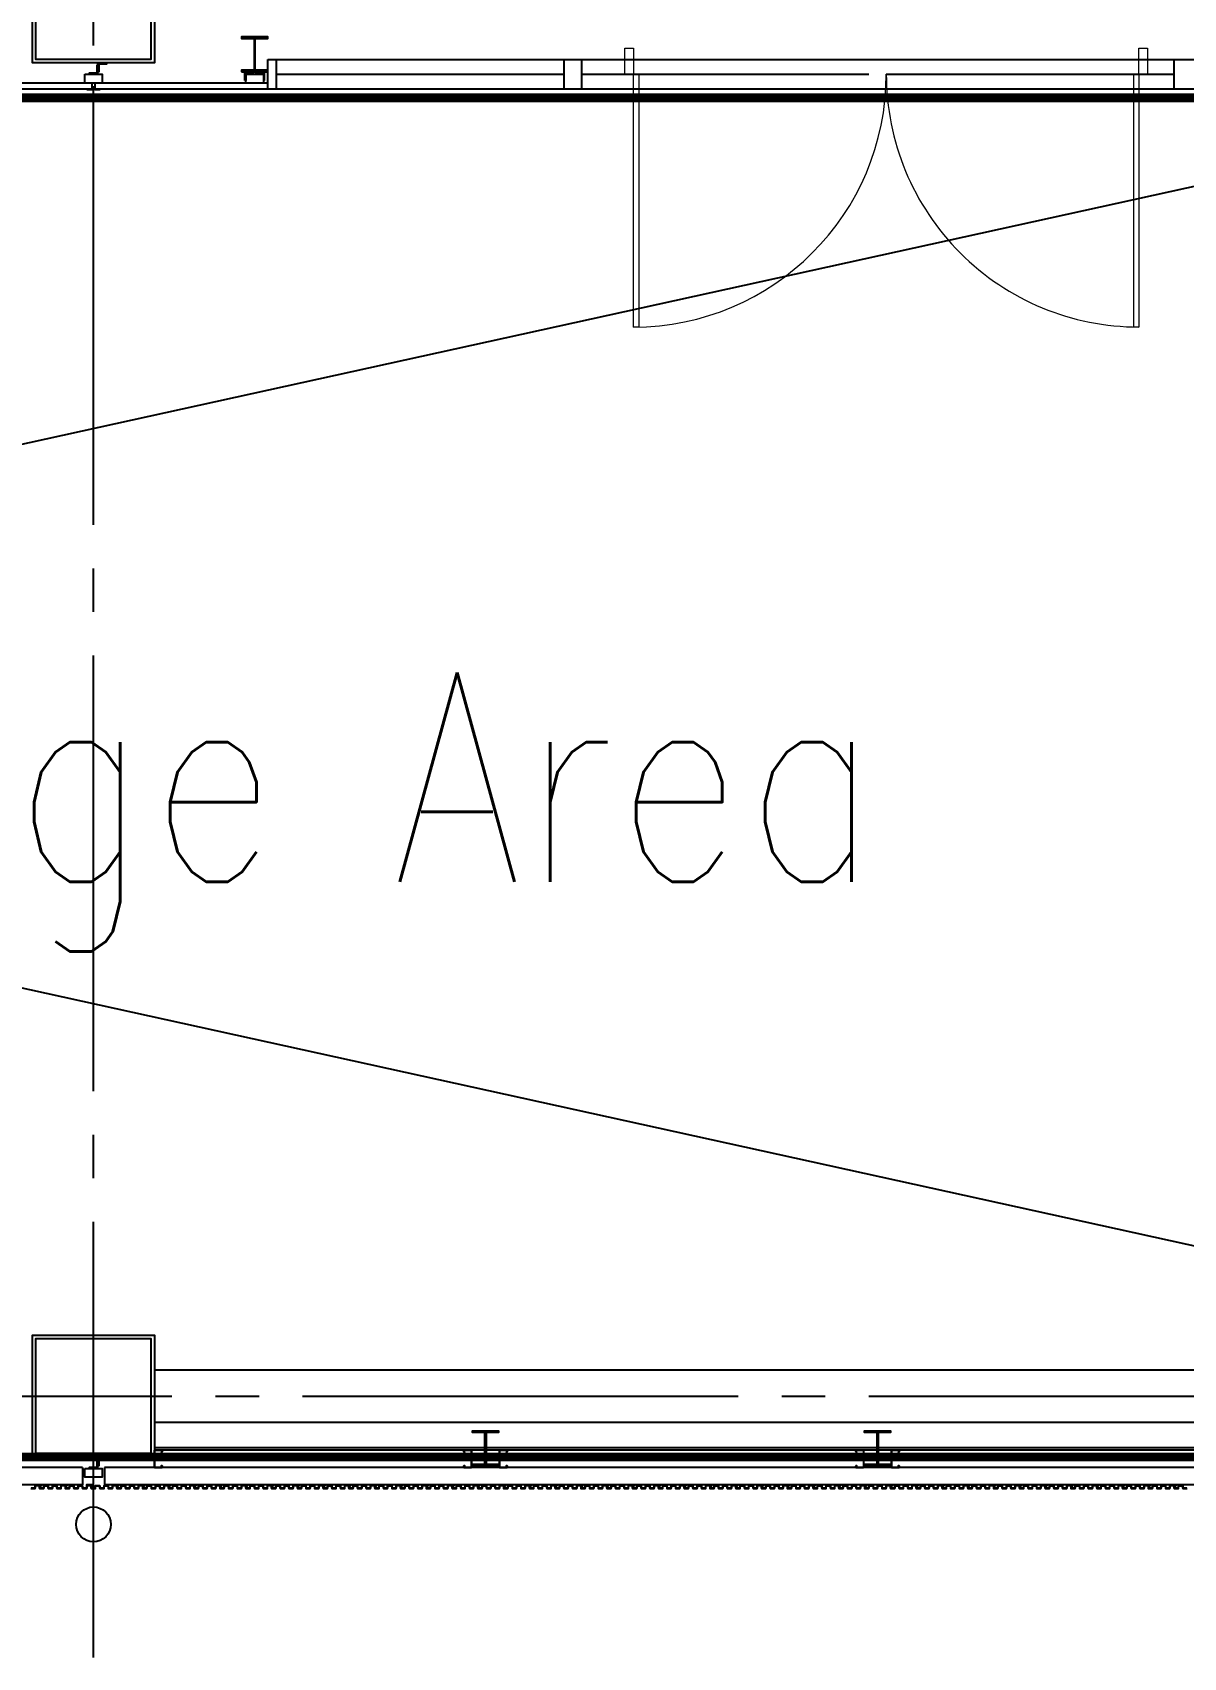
# Model space of a CAD drawing. Header units: millimetres. Extents: x -48783 to 40488, y 6477 to 32964.
# Drawn here: x 22465 to 23126, y 10600 to 11532 of the extents above; entities that cross this region are included whole.
import ezdxf
from ezdxf.enums import TextEntityAlignment as Align

# ---------------------------------------------------------------- set-up
doc = ezdxf.new("R2010")
doc.units = ezdxf.units.MM
doc.header["$LTSCALE"] = 100
doc.linetypes.add('X-N-FAB-L20$0$COL-CEN-LIN', pattern=[3.25, 2.5, -0.25, 0.25, -0.25])
for name, color, linetype in [('0-XREF', 7, 'Continuous'), ('X-N-FAB-L20$0$04', 8, 'Continuous'), ('X-N-FAB-L20$0$08', 8, 'Continuous'), ('X-N-FAB-L20$0$200K新增範圍', 8, 'Continuous'), ('X-N-FAB-L20$0$BLOCK', 8, 'Continuous'), ('X-N-FAB-L20$0$CCL', 8, 'X-N-FAB-L20$0$COL-CEN-LIN'), ('X-N-FAB-L20$0$COL-S', 8, 'Continuous'), ('X-N-FAB-L20$0$DOOR', 8, 'Continuous'), ('X-N-FAB-L20$0$TXT-CODE', 8, 'Continuous'), ('X-N-FAB-L20$0$WALL-P', 8, 'Continuous')]:
    doc.layers.add(name, color=color, linetype=linetype)
doc.styles.add('X-N-FAB-L20$0$CHINA', font='simplex.shx', dxfattribs={"width": 0.75, "bigfont": 'chineset.shx'})

# ---------------------------------------------------------------- blocks, each defined once
blk = doc.blocks.new('X-N-FAB-L20$0$A$Cc7bb84f0')
at = {"layer": 'X-N-FAB-L20$0$COL-S'}
for points in [[(0, 70), (70, 70), (70, 0), (0, 0)], [(2, 68), (68, 68), (68, 2), (2, 2)]]:
    blk.add_lwpolyline(points, close=True, dxfattribs=at)
blk = doc.blocks.new('X-N-FAB-L20$0$A$C20c95bda')
at = {"layer": 'X-N-FAB-L20$0$CCL'}
for p, q in [((23520, 0), (23520, 9160)), ((240, 150), (28330, 150))]:
    blk.add_line(p, q, dxfattribs=at)
at = {"layer": 'X-N-FAB-L20$0$200K新增範圍'}
for p in [(23485, 915), (23485, 115)]:
    blk.add_blockref('X-N-FAB-L20$0$A$Cc7bb84f0', p, dxfattribs=at)
blk = doc.blocks.new('X-N-FAB-L20$0$A$C1d07c4d4')
at = {"layer": 'X-N-FAB-L20$0$04'}
for p, q in [((20832.44, 875), (24082.44, 160)), ((20852.44, 160), (24102.44, 875)), ((23252.44, 140), (24082.44, 140)), ((23252.44, 110), (24082.44, 110)), ((24082.44, 95.25), (23252.44, 95.25)), ((24082.44, 94), (23252.44, 94)), ((23211.06, 84), (20823.7, 84)), ((23211.06, 84), (23211.06, 74)), ((24111.99, 84), (23223.82, 84)), ((23223.82, 84), (23223.82, 74)), ((23211.06, 74), (20823.7, 74)), ((24111.99, 74), (23223.82, 74))]:
    blk.add_line(p, q, dxfattribs=at)
for points in [[(23182.44, 90), (23182.44, 160), (23252.44, 160), (23252.44, 90)], [(23184.44, 92), (23184.44, 158), (23250.44, 158), (23250.44, 92)], [(23449.94, 85), (23434.94, 85), (23434.94, 85.9), (23442.14, 85.9), (23442.14, 104.1), (23434.94, 104.1), (23434.94, 105), (23449.94, 105), (23449.94, 104.1), (23442.74, 104.1), (23442.74, 85.9), (23449.94, 85.9)], [(23674.94, 85), (23659.94, 85), (23659.94, 85.9), (23667.14, 85.9), (23667.14, 104.1), (23659.94, 104.1), (23659.94, 105), (23674.94, 105), (23674.94, 104.1), (23667.74, 104.1), (23667.74, 85.9), (23674.94, 85.9)], [(23214.94, 83.5), (23219.94, 83.5), (23219.94, 88.5), (23219.34, 88.5), (23219.34, 84.1), (23214.94, 84.1)], [(23219.94, 85), (23219.94, 90), (23224.94, 90), (23224.94, 89.4), (23220.54, 89.4), (23220.54, 85)], [(23212.44, 83.5), (23222.44, 83.5), (23222.44, 78.5), (23212.44, 78.5)]]:
    blk.add_lwpolyline(points, close=True, dxfattribs=at)
for points in [[(23256.34, 93.08), (23256.78, 93.08, 0.414214), (23256.86, 93.16), (23256.86, 93.84, 0.414214), (23256.78, 93.92), (23252.6, 93.92, 0.414214), (23252.52, 93.84), (23252.52, 84.16, 0.414214), (23252.6, 84.08), (23256.78, 84.08, 0.414214), (23256.86, 84.16), (23256.86, 84.84, 0.414214), (23256.78, 84.92), (23256.34, 84.92), (23256.34, 85), (23256.78, 85, -0.414214), (23256.94, 84.84), (23256.94, 84.16, -0.414214), (23256.78, 84), (23252.6, 84, -0.414214), (23252.44, 84.16), (23252.44, 93.84, -0.414214), (23252.6, 94), (23256.78, 94, -0.414214), (23256.94, 93.84), (23256.94, 93.16, -0.414214), (23256.78, 93), (23256.34, 93)], [(23430.58, 93.08), (23430.14, 93.08, -0.414214), (23430.06, 93.16), (23430.06, 93.84, -0.414214), (23430.14, 93.92), (23434.32, 93.92, -0.414214), (23434.4, 93.84), (23434.4, 84.16, -0.414214), (23434.32, 84.08), (23430.14, 84.08, -0.414214), (23430.06, 84.16), (23430.06, 84.84, -0.414214), (23430.14, 84.92), (23430.58, 84.92), (23430.58, 85), (23430.14, 85, 0.414214), (23429.98, 84.84), (23429.98, 84.16, 0.414214), (23430.14, 84), (23434.32, 84, 0.414214), (23434.48, 84.16), (23434.48, 93.84, 0.414214), (23434.32, 94), (23430.14, 94, 0.414214), (23429.98, 93.84), (23429.98, 93.16, 0.414214), (23430.14, 93), (23430.58, 93)], [(23454.3, 93.08), (23454.74, 93.08, 0.414214), (23454.82, 93.16), (23454.82, 93.84, 0.414214), (23454.74, 93.92), (23450.56, 93.92, 0.414214), (23450.48, 93.84), (23450.48, 84.16, 0.414214), (23450.56, 84.08), (23454.74, 84.08, 0.414214), (23454.82, 84.16), (23454.82, 84.84, 0.414214), (23454.74, 84.92), (23454.3, 84.92), (23454.3, 85), (23454.74, 85, -0.414214), (23454.9, 84.84), (23454.9, 84.16, -0.414214), (23454.74, 84), (23450.56, 84, -0.414214), (23450.4, 84.16), (23450.4, 93.84, -0.414214), (23450.56, 94), (23454.74, 94, -0.414214), (23454.9, 93.84), (23454.9, 93.16, -0.414214), (23454.74, 93), (23454.3, 93)], [(23655.58, 93.08), (23655.14, 93.08, -0.414214), (23655.06, 93.16), (23655.06, 93.84, -0.414214), (23655.14, 93.92), (23659.32, 93.92, -0.414214), (23659.4, 93.84), (23659.4, 84.16, -0.414214), (23659.32, 84.08), (23655.14, 84.08, -0.414214), (23655.06, 84.16), (23655.06, 84.84, -0.414214), (23655.14, 84.92), (23655.58, 84.92), (23655.58, 85), (23655.14, 85, 0.414214), (23654.98, 84.84), (23654.98, 84.16, 0.414214), (23655.14, 84), (23659.32, 84, 0.414214), (23659.48, 84.16), (23659.48, 93.84, 0.414214), (23659.32, 94), (23655.14, 94, 0.414214), (23654.98, 93.84), (23654.98, 93.16, 0.414214), (23655.14, 93), (23655.58, 93)], [(23679.3, 93.08), (23679.74, 93.08, 0.414214), (23679.82, 93.16), (23679.82, 93.84, 0.414214), (23679.74, 93.92), (23675.56, 93.92, 0.414214), (23675.48, 93.84), (23675.48, 84.16, 0.414214), (23675.56, 84.08), (23679.74, 84.08, 0.414214), (23679.82, 84.16), (23679.82, 84.84, 0.414214), (23679.74, 84.92), (23679.3, 84.92), (23679.3, 85), (23679.74, 85, -0.414214), (23679.9, 84.84), (23679.9, 84.16, -0.414214), (23679.74, 84), (23675.56, 84, -0.414214), (23675.4, 84.16), (23675.4, 93.84, -0.414214), (23675.56, 94), (23679.74, 94, -0.414214), (23679.9, 93.84), (23679.9, 93.16, -0.414214), (23679.74, 93), (23679.3, 93)]]:
    blk.add_lwpolyline(points, format="xyb", close=True, dxfattribs=at)
for points in [[(23186.74, 73.65), (23187.44, 73.9), (23187.42, 73.95), (23186.73, 73.7), (23183.99, 73.7), (23183.99, 72.1), (23181.61, 72.1)], [(23181.56, 72.05), (23184.04, 72.05), (23184.04, 73.65), (23186.75, 73.65)]]:
    blk.add_lwpolyline(points, dxfattribs=at)
for points in [[(23201.54, 73.65), (23202.24, 73.9), (23202.22, 73.95), (23201.53, 73.7), (23198.79, 73.7), (23198.79, 72.1), (23196.41, 72.1), (23196.41, 73.55), (23193.83, 73.55), (23193.83, 72.1), (23191.45, 72.1), (23191.45, 73.55), (23188.87, 73.55), (23188.87, 72.1), (23186.49, 72.1), (23186.49, 73.6), (23187.44, 73.6, 1), (23187.44, 74), (23185.37, 74), (23185.24, 73.87), (23185.11, 74), (23183.74, 74), (23183.74, 73.95), (23185.09, 73.95), (23185.24, 73.8), (23185.39, 73.95), (23187.44, 73.95, -1), (23187.44, 73.65), (23186.44, 73.65), (23186.44, 72.05), (23188.92, 72.05), (23188.92, 73.5), (23191.4, 73.5), (23191.4, 72.05), (23193.88, 72.05), (23193.88, 73.5), (23196.36, 73.5), (23196.36, 72.05), (23198.84, 72.05), (23198.84, 73.65), (23201.55, 73.65)], [(23216.34, 73.65), (23217.04, 73.9), (23217.02, 73.95), (23216.33, 73.7), (23213.59, 73.7), (23213.59, 72.1), (23211.21, 72.1), (23211.21, 73.55), (23208.63, 73.55), (23208.63, 72.1), (23206.25, 72.1), (23206.25, 73.55), (23203.67, 73.55), (23203.67, 72.1), (23201.29, 72.1), (23201.29, 73.6), (23202.24, 73.6, 1), (23202.24, 74), (23200.17, 74), (23200.04, 73.87), (23199.91, 74), (23198.54, 74), (23198.54, 73.95), (23199.89, 73.95), (23200.04, 73.8), (23200.19, 73.95), (23202.24, 73.95, -1), (23202.24, 73.65), (23201.24, 73.65), (23201.24, 72.05), (23203.72, 72.05), (23203.72, 73.5), (23206.2, 73.5), (23206.2, 72.05), (23208.68, 72.05), (23208.68, 73.5), (23211.16, 73.5), (23211.16, 72.05), (23213.64, 72.05), (23213.64, 73.65), (23216.35, 73.65)], [(23231.14, 73.65), (23231.84, 73.9), (23231.82, 73.95), (23231.13, 73.7), (23228.39, 73.7), (23228.39, 72.1), (23226.01, 72.1), (23226.01, 73.55), (23223.43, 73.55), (23223.43, 72.1), (23221.05, 72.1), (23221.05, 73.55), (23218.47, 73.55), (23218.47, 72.1), (23216.09, 72.1), (23216.09, 73.6), (23217.04, 73.6, 1), (23217.04, 74), (23214.97, 74), (23214.84, 73.87), (23214.71, 74), (23213.34, 74), (23213.34, 73.95), (23214.69, 73.95), (23214.84, 73.8), (23214.99, 73.95), (23217.04, 73.95, -1), (23217.04, 73.65), (23216.04, 73.65), (23216.04, 72.05), (23218.52, 72.05), (23218.52, 73.5), (23221, 73.5), (23221, 72.05), (23223.48, 72.05), (23223.48, 73.5), (23225.96, 73.5), (23225.96, 72.05), (23228.44, 72.05), (23228.44, 73.65), (23231.15, 73.65)], [(23245.94, 73.65), (23246.64, 73.9), (23246.62, 73.95), (23245.93, 73.7), (23243.19, 73.7), (23243.19, 72.1), (23240.81, 72.1), (23240.81, 73.55), (23238.23, 73.55), (23238.23, 72.1), (23235.85, 72.1), (23235.85, 73.55), (23233.27, 73.55), (23233.27, 72.1), (23230.89, 72.1), (23230.89, 73.6), (23231.84, 73.6, 1), (23231.84, 74), (23229.77, 74), (23229.64, 73.87), (23229.51, 74), (23228.14, 74), (23228.14, 73.95), (23229.49, 73.95), (23229.64, 73.8), (23229.79, 73.95), (23231.84, 73.95, -1), (23231.84, 73.65), (23230.84, 73.65), (23230.84, 72.05), (23233.32, 72.05), (23233.32, 73.5), (23235.8, 73.5), (23235.8, 72.05), (23238.28, 72.05), (23238.28, 73.5), (23240.76, 73.5), (23240.76, 72.05), (23243.24, 72.05), (23243.24, 73.65), (23245.95, 73.65)], [(23260.74, 73.65), (23261.44, 73.9), (23261.42, 73.95), (23260.73, 73.7), (23257.99, 73.7), (23257.99, 72.1), (23255.61, 72.1), (23255.61, 73.55), (23253.03, 73.55), (23253.03, 72.1), (23250.65, 72.1), (23250.65, 73.55), (23248.07, 73.55), (23248.07, 72.1), (23245.69, 72.1), (23245.69, 73.6), (23246.64, 73.6, 1), (23246.64, 74), (23244.57, 74), (23244.44, 73.87), (23244.31, 74), (23242.94, 74), (23242.94, 73.95), (23244.29, 73.95), (23244.44, 73.8), (23244.59, 73.95), (23246.64, 73.95, -1), (23246.64, 73.65), (23245.64, 73.65), (23245.64, 72.05), (23248.12, 72.05), (23248.12, 73.5), (23250.6, 73.5), (23250.6, 72.05), (23253.08, 72.05), (23253.08, 73.5), (23255.56, 73.5), (23255.56, 72.05), (23258.04, 72.05), (23258.04, 73.65), (23260.75, 73.65)], [(23275.54, 73.65), (23276.24, 73.9), (23276.22, 73.95), (23275.53, 73.7), (23272.79, 73.7), (23272.79, 72.1), (23270.41, 72.1), (23270.41, 73.55), (23267.83, 73.55), (23267.83, 72.1), (23265.45, 72.1), (23265.45, 73.55), (23262.87, 73.55), (23262.87, 72.1), (23260.49, 72.1), (23260.49, 73.6), (23261.44, 73.6, 1), (23261.44, 74), (23259.37, 74), (23259.24, 73.87), (23259.11, 74), (23257.74, 74), (23257.74, 73.95), (23259.09, 73.95), (23259.24, 73.8), (23259.39, 73.95), (23261.44, 73.95, -1), (23261.44, 73.65), (23260.44, 73.65), (23260.44, 72.05), (23262.92, 72.05), (23262.92, 73.5), (23265.4, 73.5), (23265.4, 72.05), (23267.88, 72.05), (23267.88, 73.5), (23270.36, 73.5), (23270.36, 72.05), (23272.84, 72.05), (23272.84, 73.65), (23275.55, 73.65)], [(23290.34, 73.65), (23291.04, 73.9), (23291.02, 73.95), (23290.33, 73.7), (23287.59, 73.7), (23287.59, 72.1), (23285.21, 72.1), (23285.21, 73.55), (23282.63, 73.55), (23282.63, 72.1), (23280.25, 72.1), (23280.25, 73.55), (23277.67, 73.55), (23277.67, 72.1), (23275.29, 72.1), (23275.29, 73.6), (23276.24, 73.6, 1), (23276.24, 74), (23274.17, 74), (23274.04, 73.87), (23273.91, 74), (23272.54, 74), (23272.54, 73.95), (23273.89, 73.95), (23274.04, 73.8), (23274.19, 73.95), (23276.24, 73.95, -1), (23276.24, 73.65), (23275.24, 73.65), (23275.24, 72.05), (23277.72, 72.05), (23277.72, 73.5), (23280.2, 73.5), (23280.2, 72.05), (23282.68, 72.05), (23282.68, 73.5), (23285.16, 73.5), (23285.16, 72.05), (23287.64, 72.05), (23287.64, 73.65), (23290.35, 73.65)], [(23305.14, 73.65), (23305.84, 73.9), (23305.82, 73.95), (23305.13, 73.7), (23302.39, 73.7), (23302.39, 72.1), (23300.01, 72.1), (23300.01, 73.55), (23297.43, 73.55), (23297.43, 72.1), (23295.05, 72.1), (23295.05, 73.55), (23292.47, 73.55), (23292.47, 72.1), (23290.09, 72.1), (23290.09, 73.6), (23291.04, 73.6, 1), (23291.04, 74), (23288.97, 74), (23288.84, 73.87), (23288.71, 74), (23287.34, 74), (23287.34, 73.95), (23288.69, 73.95), (23288.84, 73.8), (23288.99, 73.95), (23291.04, 73.95, -1), (23291.04, 73.65), (23290.04, 73.65), (23290.04, 72.05), (23292.52, 72.05), (23292.52, 73.5), (23295, 73.5), (23295, 72.05), (23297.48, 72.05), (23297.48, 73.5), (23299.96, 73.5), (23299.96, 72.05), (23302.44, 72.05), (23302.44, 73.65), (23305.15, 73.65)], [(23319.94, 73.65), (23320.64, 73.9), (23320.62, 73.95), (23319.93, 73.7), (23317.19, 73.7), (23317.19, 72.1), (23314.81, 72.1), (23314.81, 73.55), (23312.23, 73.55), (23312.23, 72.1), (23309.85, 72.1), (23309.85, 73.55), (23307.27, 73.55), (23307.27, 72.1), (23304.89, 72.1), (23304.89, 73.6), (23305.84, 73.6, 1), (23305.84, 74), (23303.77, 74), (23303.64, 73.87), (23303.51, 74), (23302.14, 74), (23302.14, 73.95), (23303.49, 73.95), (23303.64, 73.8), (23303.79, 73.95), (23305.84, 73.95, -1), (23305.84, 73.65), (23304.84, 73.65), (23304.84, 72.05), (23307.32, 72.05), (23307.32, 73.5), (23309.8, 73.5), (23309.8, 72.05), (23312.28, 72.05), (23312.28, 73.5), (23314.76, 73.5), (23314.76, 72.05), (23317.24, 72.05), (23317.24, 73.65), (23319.95, 73.65)], [(23334.74, 73.65), (23335.44, 73.9), (23335.42, 73.95), (23334.73, 73.7), (23331.99, 73.7), (23331.99, 72.1), (23329.61, 72.1), (23329.61, 73.55), (23327.03, 73.55), (23327.03, 72.1), (23324.65, 72.1), (23324.65, 73.55), (23322.07, 73.55), (23322.07, 72.1), (23319.69, 72.1), (23319.69, 73.6), (23320.64, 73.6, 1), (23320.64, 74), (23318.57, 74), (23318.44, 73.87), (23318.31, 74), (23316.94, 74), (23316.94, 73.95), (23318.29, 73.95), (23318.44, 73.8), (23318.59, 73.95), (23320.64, 73.95, -1), (23320.64, 73.65), (23319.64, 73.65), (23319.64, 72.05), (23322.12, 72.05), (23322.12, 73.5), (23324.6, 73.5), (23324.6, 72.05), (23327.08, 72.05), (23327.08, 73.5), (23329.56, 73.5), (23329.56, 72.05), (23332.04, 72.05), (23332.04, 73.65), (23334.75, 73.65)], [(23349.54, 73.65), (23350.24, 73.9), (23350.22, 73.95), (23349.53, 73.7), (23346.79, 73.7), (23346.79, 72.1), (23344.41, 72.1), (23344.41, 73.55), (23341.83, 73.55), (23341.83, 72.1), (23339.45, 72.1), (23339.45, 73.55), (23336.87, 73.55), (23336.87, 72.1), (23334.49, 72.1), (23334.49, 73.6), (23335.44, 73.6, 1), (23335.44, 74), (23333.37, 74), (23333.24, 73.87), (23333.11, 74), (23331.74, 74), (23331.74, 73.95), (23333.09, 73.95), (23333.24, 73.8), (23333.39, 73.95), (23335.44, 73.95, -1), (23335.44, 73.65), (23334.44, 73.65), (23334.44, 72.05), (23336.92, 72.05), (23336.92, 73.5), (23339.4, 73.5), (23339.4, 72.05), (23341.88, 72.05), (23341.88, 73.5), (23344.36, 73.5), (23344.36, 72.05), (23346.84, 72.05), (23346.84, 73.65), (23349.55, 73.65)], [(23364.34, 73.65), (23365.04, 73.9), (23365.02, 73.95), (23364.33, 73.7), (23361.59, 73.7), (23361.59, 72.1), (23359.21, 72.1), (23359.21, 73.55), (23356.63, 73.55), (23356.63, 72.1), (23354.25, 72.1), (23354.25, 73.55), (23351.67, 73.55), (23351.67, 72.1), (23349.29, 72.1), (23349.29, 73.6), (23350.24, 73.6, 1), (23350.24, 74), (23348.17, 74), (23348.04, 73.87), (23347.91, 74), (23346.54, 74), (23346.54, 73.95), (23347.89, 73.95), (23348.04, 73.8), (23348.19, 73.95), (23350.24, 73.95, -1), (23350.24, 73.65), (23349.24, 73.65), (23349.24, 72.05), (23351.72, 72.05), (23351.72, 73.5), (23354.2, 73.5), (23354.2, 72.05), (23356.68, 72.05), (23356.68, 73.5), (23359.16, 73.5), (23359.16, 72.05), (23361.64, 72.05), (23361.64, 73.65), (23364.35, 73.65)], [(23379.14, 73.65), (23379.84, 73.9), (23379.82, 73.95), (23379.13, 73.7), (23376.39, 73.7), (23376.39, 72.1), (23374.01, 72.1), (23374.01, 73.55), (23371.43, 73.55), (23371.43, 72.1), (23369.05, 72.1), (23369.05, 73.55), (23366.47, 73.55), (23366.47, 72.1), (23364.09, 72.1), (23364.09, 73.6), (23365.04, 73.6, 1), (23365.04, 74), (23362.97, 74), (23362.84, 73.87), (23362.71, 74), (23361.34, 74), (23361.34, 73.95), (23362.69, 73.95), (23362.84, 73.8), (23362.99, 73.95), (23365.04, 73.95, -1), (23365.04, 73.65), (23364.04, 73.65), (23364.04, 72.05), (23366.52, 72.05), (23366.52, 73.5), (23369, 73.5), (23369, 72.05), (23371.48, 72.05), (23371.48, 73.5), (23373.96, 73.5), (23373.96, 72.05), (23376.44, 72.05), (23376.44, 73.65), (23379.15, 73.65)], [(23393.94, 73.65), (23394.64, 73.9), (23394.62, 73.95), (23393.93, 73.7), (23391.19, 73.7), (23391.19, 72.1), (23388.81, 72.1), (23388.81, 73.55), (23386.23, 73.55), (23386.23, 72.1), (23383.85, 72.1), (23383.85, 73.55), (23381.27, 73.55), (23381.27, 72.1), (23378.89, 72.1), (23378.89, 73.6), (23379.84, 73.6, 1), (23379.84, 74), (23377.77, 74), (23377.64, 73.87), (23377.51, 74), (23376.14, 74), (23376.14, 73.95), (23377.49, 73.95), (23377.64, 73.8), (23377.79, 73.95), (23379.84, 73.95, -1), (23379.84, 73.65), (23378.84, 73.65), (23378.84, 72.05), (23381.32, 72.05), (23381.32, 73.5), (23383.8, 73.5), (23383.8, 72.05), (23386.28, 72.05), (23386.28, 73.5), (23388.76, 73.5), (23388.76, 72.05), (23391.24, 72.05), (23391.24, 73.65), (23393.95, 73.65)], [(23408.74, 73.65), (23409.44, 73.9), (23409.42, 73.95), (23408.73, 73.7), (23405.99, 73.7), (23405.99, 72.1), (23403.61, 72.1), (23403.61, 73.55), (23401.03, 73.55), (23401.03, 72.1), (23398.65, 72.1), (23398.65, 73.55), (23396.07, 73.55), (23396.07, 72.1), (23393.69, 72.1), (23393.69, 73.6), (23394.64, 73.6, 1), (23394.64, 74), (23392.57, 74), (23392.44, 73.87), (23392.31, 74), (23390.94, 74), (23390.94, 73.95), (23392.29, 73.95), (23392.44, 73.8), (23392.59, 73.95), (23394.64, 73.95, -1), (23394.64, 73.65), (23393.64, 73.65), (23393.64, 72.05), (23396.12, 72.05), (23396.12, 73.5), (23398.6, 73.5), (23398.6, 72.05), (23401.08, 72.05), (23401.08, 73.5), (23403.56, 73.5), (23403.56, 72.05), (23406.04, 72.05), (23406.04, 73.65), (23408.75, 73.65)], [(23423.54, 73.65), (23424.24, 73.9), (23424.22, 73.95), (23423.53, 73.7), (23420.79, 73.7), (23420.79, 72.1), (23418.41, 72.1), (23418.41, 73.55), (23415.83, 73.55), (23415.83, 72.1), (23413.45, 72.1), (23413.45, 73.55), (23410.87, 73.55), (23410.87, 72.1), (23408.49, 72.1), (23408.49, 73.6), (23409.44, 73.6, 1), (23409.44, 74), (23407.37, 74), (23407.24, 73.87), (23407.11, 74), (23405.74, 74), (23405.74, 73.95), (23407.09, 73.95), (23407.24, 73.8), (23407.39, 73.95), (23409.44, 73.95, -1), (23409.44, 73.65), (23408.44, 73.65), (23408.44, 72.05), (23410.92, 72.05), (23410.92, 73.5), (23413.4, 73.5), (23413.4, 72.05), (23415.88, 72.05), (23415.88, 73.5), (23418.36, 73.5), (23418.36, 72.05), (23420.84, 72.05), (23420.84, 73.65), (23423.55, 73.65)], [(23438.34, 73.65), (23439.04, 73.9), (23439.02, 73.95), (23438.33, 73.7), (23435.59, 73.7), (23435.59, 72.1), (23433.21, 72.1), (23433.21, 73.55), (23430.63, 73.55), (23430.63, 72.1), (23428.25, 72.1), (23428.25, 73.55), (23425.67, 73.55), (23425.67, 72.1), (23423.29, 72.1), (23423.29, 73.6), (23424.24, 73.6, 1), (23424.24, 74), (23422.17, 74), (23422.04, 73.87), (23421.91, 74), (23420.54, 74), (23420.54, 73.95), (23421.89, 73.95), (23422.04, 73.8), (23422.19, 73.95), (23424.24, 73.95, -1), (23424.24, 73.65), (23423.24, 73.65), (23423.24, 72.05), (23425.72, 72.05), (23425.72, 73.5), (23428.2, 73.5), (23428.2, 72.05), (23430.68, 72.05), (23430.68, 73.5), (23433.16, 73.5), (23433.16, 72.05), (23435.64, 72.05), (23435.64, 73.65), (23438.35, 73.65)], [(23453.14, 73.65), (23453.84, 73.9), (23453.82, 73.95), (23453.13, 73.7), (23450.39, 73.7), (23450.39, 72.1), (23448.01, 72.1), (23448.01, 73.55), (23445.43, 73.55), (23445.43, 72.1), (23443.05, 72.1), (23443.05, 73.55), (23440.47, 73.55), (23440.47, 72.1), (23438.09, 72.1), (23438.09, 73.6), (23439.04, 73.6, 1), (23439.04, 74), (23436.97, 74), (23436.84, 73.87), (23436.71, 74), (23435.34, 74), (23435.34, 73.95), (23436.69, 73.95), (23436.84, 73.8), (23436.99, 73.95), (23439.04, 73.95, -1), (23439.04, 73.65), (23438.04, 73.65), (23438.04, 72.05), (23440.52, 72.05), (23440.52, 73.5), (23443, 73.5), (23443, 72.05), (23445.48, 72.05), (23445.48, 73.5), (23447.96, 73.5), (23447.96, 72.05), (23450.44, 72.05), (23450.44, 73.65), (23453.15, 73.65)], [(23467.94, 73.65), (23468.64, 73.9), (23468.62, 73.95), (23467.93, 73.7), (23465.19, 73.7), (23465.19, 72.1), (23462.81, 72.1), (23462.81, 73.55), (23460.23, 73.55), (23460.23, 72.1), (23457.85, 72.1), (23457.85, 73.55), (23455.27, 73.55), (23455.27, 72.1), (23452.89, 72.1), (23452.89, 73.6), (23453.84, 73.6, 1), (23453.84, 74), (23451.77, 74), (23451.64, 73.87), (23451.51, 74), (23450.14, 74), (23450.14, 73.95), (23451.49, 73.95), (23451.64, 73.8), (23451.79, 73.95), (23453.84, 73.95, -1), (23453.84, 73.65), (23452.84, 73.65), (23452.84, 72.05), (23455.32, 72.05), (23455.32, 73.5), (23457.8, 73.5), (23457.8, 72.05), (23460.28, 72.05), (23460.28, 73.5), (23462.76, 73.5), (23462.76, 72.05), (23465.24, 72.05), (23465.24, 73.65), (23467.95, 73.65)], [(23482.74, 73.65), (23483.44, 73.9), (23483.42, 73.95), (23482.73, 73.7), (23479.99, 73.7), (23479.99, 72.1), (23477.61, 72.1), (23477.61, 73.55), (23475.03, 73.55), (23475.03, 72.1), (23472.65, 72.1), (23472.65, 73.55), (23470.07, 73.55), (23470.07, 72.1), (23467.69, 72.1), (23467.69, 73.6), (23468.64, 73.6, 1), (23468.64, 74), (23466.57, 74), (23466.44, 73.87), (23466.31, 74), (23464.94, 74), (23464.94, 73.95), (23466.29, 73.95), (23466.44, 73.8), (23466.59, 73.95), (23468.64, 73.95, -1), (23468.64, 73.65), (23467.64, 73.65), (23467.64, 72.05), (23470.12, 72.05), (23470.12, 73.5), (23472.6, 73.5), (23472.6, 72.05), (23475.08, 72.05), (23475.08, 73.5), (23477.56, 73.5), (23477.56, 72.05), (23480.04, 72.05), (23480.04, 73.65), (23482.75, 73.65)], [(23497.54, 73.65), (23498.24, 73.9), (23498.22, 73.95), (23497.53, 73.7), (23494.79, 73.7), (23494.79, 72.1), (23492.41, 72.1), (23492.41, 73.55), (23489.83, 73.55), (23489.83, 72.1), (23487.45, 72.1), (23487.45, 73.55), (23484.87, 73.55), (23484.87, 72.1), (23482.49, 72.1), (23482.49, 73.6), (23483.44, 73.6, 1), (23483.44, 74), (23481.37, 74), (23481.24, 73.87), (23481.11, 74), (23479.74, 74), (23479.74, 73.95), (23481.09, 73.95), (23481.24, 73.8), (23481.39, 73.95), (23483.44, 73.95, -1), (23483.44, 73.65), (23482.44, 73.65), (23482.44, 72.05), (23484.92, 72.05), (23484.92, 73.5), (23487.4, 73.5), (23487.4, 72.05), (23489.88, 72.05), (23489.88, 73.5), (23492.36, 73.5), (23492.36, 72.05), (23494.84, 72.05), (23494.84, 73.65), (23497.55, 73.65)], [(23512.34, 73.65), (23513.04, 73.9), (23513.02, 73.95), (23512.33, 73.7), (23509.59, 73.7), (23509.59, 72.1), (23507.21, 72.1), (23507.21, 73.55), (23504.63, 73.55), (23504.63, 72.1), (23502.25, 72.1), (23502.25, 73.55), (23499.67, 73.55), (23499.67, 72.1), (23497.29, 72.1), (23497.29, 73.6), (23498.24, 73.6, 1), (23498.24, 74), (23496.17, 74), (23496.04, 73.87), (23495.91, 74), (23494.54, 74), (23494.54, 73.95), (23495.89, 73.95), (23496.04, 73.8), (23496.19, 73.95), (23498.24, 73.95, -1), (23498.24, 73.65), (23497.24, 73.65), (23497.24, 72.05), (23499.72, 72.05), (23499.72, 73.5), (23502.2, 73.5), (23502.2, 72.05), (23504.68, 72.05), (23504.68, 73.5), (23507.16, 73.5), (23507.16, 72.05), (23509.64, 72.05), (23509.64, 73.65), (23512.35, 73.65)], [(23527.14, 73.65), (23527.84, 73.9), (23527.82, 73.95), (23527.13, 73.7), (23524.39, 73.7), (23524.39, 72.1), (23522.01, 72.1), (23522.01, 73.55), (23519.43, 73.55), (23519.43, 72.1), (23517.05, 72.1), (23517.05, 73.55), (23514.47, 73.55), (23514.47, 72.1), (23512.09, 72.1), (23512.09, 73.6), (23513.04, 73.6, 1), (23513.04, 74), (23510.97, 74), (23510.84, 73.87), (23510.71, 74), (23509.34, 74), (23509.34, 73.95), (23510.69, 73.95), (23510.84, 73.8), (23510.99, 73.95), (23513.04, 73.95, -1), (23513.04, 73.65), (23512.04, 73.65), (23512.04, 72.05), (23514.52, 72.05), (23514.52, 73.5), (23517, 73.5), (23517, 72.05), (23519.48, 72.05), (23519.48, 73.5), (23521.96, 73.5), (23521.96, 72.05), (23524.44, 72.05), (23524.44, 73.65), (23527.15, 73.65)], [(23541.94, 73.65), (23542.64, 73.9), (23542.62, 73.95), (23541.93, 73.7), (23539.19, 73.7), (23539.19, 72.1), (23536.81, 72.1), (23536.81, 73.55), (23534.23, 73.55), (23534.23, 72.1), (23531.85, 72.1), (23531.85, 73.55), (23529.27, 73.55), (23529.27, 72.1), (23526.89, 72.1), (23526.89, 73.6), (23527.84, 73.6, 1), (23527.84, 74), (23525.77, 74), (23525.64, 73.87), (23525.51, 74), (23524.14, 74), (23524.14, 73.95), (23525.49, 73.95), (23525.64, 73.8), (23525.79, 73.95), (23527.84, 73.95, -1), (23527.84, 73.65), (23526.84, 73.65), (23526.84, 72.05), (23529.32, 72.05), (23529.32, 73.5), (23531.8, 73.5), (23531.8, 72.05), (23534.28, 72.05), (23534.28, 73.5), (23536.76, 73.5), (23536.76, 72.05), (23539.24, 72.05), (23539.24, 73.65), (23541.95, 73.65)], [(23556.74, 73.65), (23557.44, 73.9), (23557.42, 73.95), (23556.73, 73.7), (23553.99, 73.7), (23553.99, 72.1), (23551.61, 72.1), (23551.61, 73.55), (23549.03, 73.55), (23549.03, 72.1), (23546.65, 72.1), (23546.65, 73.55), (23544.07, 73.55), (23544.07, 72.1), (23541.69, 72.1), (23541.69, 73.6), (23542.64, 73.6, 1), (23542.64, 74), (23540.57, 74), (23540.44, 73.87), (23540.31, 74), (23538.94, 74), (23538.94, 73.95), (23540.29, 73.95), (23540.44, 73.8), (23540.59, 73.95), (23542.64, 73.95, -1), (23542.64, 73.65), (23541.64, 73.65), (23541.64, 72.05), (23544.12, 72.05), (23544.12, 73.5), (23546.6, 73.5), (23546.6, 72.05), (23549.08, 72.05), (23549.08, 73.5), (23551.56, 73.5), (23551.56, 72.05), (23554.04, 72.05), (23554.04, 73.65), (23556.75, 73.65)], [(23571.54, 73.65), (23572.24, 73.9), (23572.22, 73.95), (23571.53, 73.7), (23568.79, 73.7), (23568.79, 72.1), (23566.41, 72.1), (23566.41, 73.55), (23563.83, 73.55), (23563.83, 72.1), (23561.45, 72.1), (23561.45, 73.55), (23558.87, 73.55), (23558.87, 72.1), (23556.49, 72.1), (23556.49, 73.6), (23557.44, 73.6, 1), (23557.44, 74), (23555.37, 74), (23555.24, 73.87), (23555.11, 74), (23553.74, 74), (23553.74, 73.95), (23555.09, 73.95), (23555.24, 73.8), (23555.39, 73.95), (23557.44, 73.95, -1), (23557.44, 73.65), (23556.44, 73.65), (23556.44, 72.05), (23558.92, 72.05), (23558.92, 73.5), (23561.4, 73.5), (23561.4, 72.05), (23563.88, 72.05), (23563.88, 73.5), (23566.36, 73.5), (23566.36, 72.05), (23568.84, 72.05), (23568.84, 73.65), (23571.55, 73.65)], [(23586.34, 73.65), (23587.04, 73.9), (23587.02, 73.95), (23586.33, 73.7), (23583.59, 73.7), (23583.59, 72.1), (23581.21, 72.1), (23581.21, 73.55), (23578.63, 73.55), (23578.63, 72.1), (23576.25, 72.1), (23576.25, 73.55), (23573.67, 73.55), (23573.67, 72.1), (23571.29, 72.1), (23571.29, 73.6), (23572.24, 73.6, 1), (23572.24, 74), (23570.17, 74), (23570.04, 73.87), (23569.91, 74), (23568.54, 74), (23568.54, 73.95), (23569.89, 73.95), (23570.04, 73.8), (23570.19, 73.95), (23572.24, 73.95, -1), (23572.24, 73.65), (23571.24, 73.65), (23571.24, 72.05), (23573.72, 72.05), (23573.72, 73.5), (23576.2, 73.5), (23576.2, 72.05), (23578.68, 72.05), (23578.68, 73.5), (23581.16, 73.5), (23581.16, 72.05), (23583.64, 72.05), (23583.64, 73.65), (23586.35, 73.65)], [(23601.14, 73.65), (23601.84, 73.9), (23601.82, 73.95), (23601.13, 73.7), (23598.39, 73.7), (23598.39, 72.1), (23596.01, 72.1), (23596.01, 73.55), (23593.43, 73.55), (23593.43, 72.1), (23591.05, 72.1), (23591.05, 73.55), (23588.47, 73.55), (23588.47, 72.1), (23586.09, 72.1), (23586.09, 73.6), (23587.04, 73.6, 1), (23587.04, 74), (23584.97, 74), (23584.84, 73.87), (23584.71, 74), (23583.34, 74), (23583.34, 73.95), (23584.69, 73.95), (23584.84, 73.8), (23584.99, 73.95), (23587.04, 73.95, -1), (23587.04, 73.65), (23586.04, 73.65), (23586.04, 72.05), (23588.52, 72.05), (23588.52, 73.5), (23591, 73.5), (23591, 72.05), (23593.48, 72.05), (23593.48, 73.5), (23595.96, 73.5), (23595.96, 72.05), (23598.44, 72.05), (23598.44, 73.65), (23601.15, 73.65)], [(23615.94, 73.65), (23616.64, 73.9), (23616.62, 73.95), (23615.93, 73.7), (23613.19, 73.7), (23613.19, 72.1), (23610.81, 72.1), (23610.81, 73.55), (23608.23, 73.55), (23608.23, 72.1), (23605.85, 72.1), (23605.85, 73.55), (23603.27, 73.55), (23603.27, 72.1), (23600.89, 72.1), (23600.89, 73.6), (23601.84, 73.6, 1), (23601.84, 74), (23599.77, 74), (23599.64, 73.87), (23599.51, 74), (23598.14, 74), (23598.14, 73.95), (23599.49, 73.95), (23599.64, 73.8), (23599.79, 73.95), (23601.84, 73.95, -1), (23601.84, 73.65), (23600.84, 73.65), (23600.84, 72.05), (23603.32, 72.05), (23603.32, 73.5), (23605.8, 73.5), (23605.8, 72.05), (23608.28, 72.05), (23608.28, 73.5), (23610.76, 73.5), (23610.76, 72.05), (23613.24, 72.05), (23613.24, 73.65), (23615.95, 73.65)], [(23630.74, 73.65), (23631.44, 73.9), (23631.42, 73.95), (23630.73, 73.7), (23627.99, 73.7), (23627.99, 72.1), (23625.61, 72.1), (23625.61, 73.55), (23623.03, 73.55), (23623.03, 72.1), (23620.65, 72.1), (23620.65, 73.55), (23618.07, 73.55), (23618.07, 72.1), (23615.69, 72.1), (23615.69, 73.6), (23616.64, 73.6, 1), (23616.64, 74), (23614.57, 74), (23614.44, 73.87), (23614.31, 74), (23612.94, 74), (23612.94, 73.95), (23614.29, 73.95), (23614.44, 73.8), (23614.59, 73.95), (23616.64, 73.95, -1), (23616.64, 73.65), (23615.64, 73.65), (23615.64, 72.05), (23618.12, 72.05), (23618.12, 73.5), (23620.6, 73.5), (23620.6, 72.05), (23623.08, 72.05), (23623.08, 73.5), (23625.56, 73.5), (23625.56, 72.05), (23628.04, 72.05), (23628.04, 73.65), (23630.75, 73.65)], [(23645.54, 73.65), (23646.24, 73.9), (23646.22, 73.95), (23645.53, 73.7), (23642.79, 73.7), (23642.79, 72.1), (23640.41, 72.1), (23640.41, 73.55), (23637.83, 73.55), (23637.83, 72.1), (23635.45, 72.1), (23635.45, 73.55), (23632.87, 73.55), (23632.87, 72.1), (23630.49, 72.1), (23630.49, 73.6), (23631.44, 73.6, 1), (23631.44, 74), (23629.37, 74), (23629.24, 73.87), (23629.11, 74), (23627.74, 74), (23627.74, 73.95), (23629.09, 73.95), (23629.24, 73.8), (23629.39, 73.95), (23631.44, 73.95, -1), (23631.44, 73.65), (23630.44, 73.65), (23630.44, 72.05), (23632.92, 72.05), (23632.92, 73.5), (23635.4, 73.5), (23635.4, 72.05), (23637.88, 72.05), (23637.88, 73.5), (23640.36, 73.5), (23640.36, 72.05), (23642.84, 72.05), (23642.84, 73.65), (23645.55, 73.65)], [(23660.34, 73.65), (23661.04, 73.9), (23661.02, 73.95), (23660.33, 73.7), (23657.59, 73.7), (23657.59, 72.1), (23655.21, 72.1), (23655.21, 73.55), (23652.63, 73.55), (23652.63, 72.1), (23650.25, 72.1), (23650.25, 73.55), (23647.67, 73.55), (23647.67, 72.1), (23645.29, 72.1), (23645.29, 73.6), (23646.24, 73.6, 1), (23646.24, 74), (23644.17, 74), (23644.04, 73.87), (23643.91, 74), (23642.54, 74), (23642.54, 73.95), (23643.89, 73.95), (23644.04, 73.8), (23644.19, 73.95), (23646.24, 73.95, -1), (23646.24, 73.65), (23645.24, 73.65), (23645.24, 72.05), (23647.72, 72.05), (23647.72, 73.5), (23650.2, 73.5), (23650.2, 72.05), (23652.68, 72.05), (23652.68, 73.5), (23655.16, 73.5), (23655.16, 72.05), (23657.64, 72.05), (23657.64, 73.65), (23660.35, 73.65)], [(23675.14, 73.65), (23675.84, 73.9), (23675.82, 73.95), (23675.13, 73.7), (23672.39, 73.7), (23672.39, 72.1), (23670.01, 72.1), (23670.01, 73.55), (23667.43, 73.55), (23667.43, 72.1), (23665.05, 72.1), (23665.05, 73.55), (23662.47, 73.55), (23662.47, 72.1), (23660.09, 72.1), (23660.09, 73.6), (23661.04, 73.6, 1), (23661.04, 74), (23658.97, 74), (23658.84, 73.87), (23658.71, 74), (23657.34, 74), (23657.34, 73.95), (23658.69, 73.95), (23658.84, 73.8), (23658.99, 73.95), (23661.04, 73.95, -1), (23661.04, 73.65), (23660.04, 73.65), (23660.04, 72.05), (23662.52, 72.05), (23662.52, 73.5), (23665, 73.5), (23665, 72.05), (23667.48, 72.05), (23667.48, 73.5), (23669.96, 73.5), (23669.96, 72.05), (23672.44, 72.05), (23672.44, 73.65), (23675.15, 73.65)], [(23689.94, 73.65), (23690.64, 73.9), (23690.62, 73.95), (23689.93, 73.7), (23687.19, 73.7), (23687.19, 72.1), (23684.81, 72.1), (23684.81, 73.55), (23682.23, 73.55), (23682.23, 72.1), (23679.85, 72.1), (23679.85, 73.55), (23677.27, 73.55), (23677.27, 72.1), (23674.89, 72.1), (23674.89, 73.6), (23675.84, 73.6, 1), (23675.84, 74), (23673.77, 74), (23673.64, 73.87), (23673.51, 74), (23672.14, 74), (23672.14, 73.95), (23673.49, 73.95), (23673.64, 73.8), (23673.79, 73.95), (23675.84, 73.95, -1), (23675.84, 73.65), (23674.84, 73.65), (23674.84, 72.05), (23677.32, 72.05), (23677.32, 73.5), (23679.8, 73.5), (23679.8, 72.05), (23682.28, 72.05), (23682.28, 73.5), (23684.76, 73.5), (23684.76, 72.05), (23687.24, 72.05), (23687.24, 73.65), (23689.95, 73.65)], [(23704.74, 73.65), (23705.44, 73.9), (23705.42, 73.95), (23704.73, 73.7), (23701.99, 73.7), (23701.99, 72.1), (23699.61, 72.1), (23699.61, 73.55), (23697.03, 73.55), (23697.03, 72.1), (23694.65, 72.1), (23694.65, 73.55), (23692.07, 73.55), (23692.07, 72.1), (23689.69, 72.1), (23689.69, 73.6), (23690.64, 73.6, 1), (23690.64, 74), (23688.57, 74), (23688.44, 73.87), (23688.31, 74), (23686.94, 74), (23686.94, 73.95), (23688.29, 73.95), (23688.44, 73.8), (23688.59, 73.95), (23690.64, 73.95, -1), (23690.64, 73.65), (23689.64, 73.65), (23689.64, 72.05), (23692.12, 72.05), (23692.12, 73.5), (23694.6, 73.5), (23694.6, 72.05), (23697.08, 72.05), (23697.08, 73.5), (23699.56, 73.5), (23699.56, 72.05), (23702.04, 72.05), (23702.04, 73.65), (23704.75, 73.65)], [(23719.54, 73.65), (23720.24, 73.9), (23720.22, 73.95), (23719.53, 73.7), (23716.79, 73.7), (23716.79, 72.1), (23714.41, 72.1), (23714.41, 73.55), (23711.83, 73.55), (23711.83, 72.1), (23709.45, 72.1), (23709.45, 73.55), (23706.87, 73.55), (23706.87, 72.1), (23704.49, 72.1), (23704.49, 73.6), (23705.44, 73.6, 1), (23705.44, 74), (23703.37, 74), (23703.24, 73.87), (23703.11, 74), (23701.74, 74), (23701.74, 73.95), (23703.09, 73.95), (23703.24, 73.8), (23703.39, 73.95), (23705.44, 73.95, -1), (23705.44, 73.65), (23704.44, 73.65), (23704.44, 72.05), (23706.92, 72.05), (23706.92, 73.5), (23709.4, 73.5), (23709.4, 72.05), (23711.88, 72.05), (23711.88, 73.5), (23714.36, 73.5), (23714.36, 72.05), (23716.84, 72.05), (23716.84, 73.65), (23719.55, 73.65)], [(23734.34, 73.65), (23735.04, 73.9), (23735.02, 73.95), (23734.33, 73.7), (23731.59, 73.7), (23731.59, 72.1), (23729.21, 72.1), (23729.21, 73.55), (23726.63, 73.55), (23726.63, 72.1), (23724.25, 72.1), (23724.25, 73.55), (23721.67, 73.55), (23721.67, 72.1), (23719.29, 72.1), (23719.29, 73.6), (23720.24, 73.6, 1), (23720.24, 74), (23718.17, 74), (23718.04, 73.87), (23717.91, 74), (23716.54, 74), (23716.54, 73.95), (23717.89, 73.95), (23718.04, 73.8), (23718.19, 73.95), (23720.24, 73.95, -1), (23720.24, 73.65), (23719.24, 73.65), (23719.24, 72.05), (23721.72, 72.05), (23721.72, 73.5), (23724.2, 73.5), (23724.2, 72.05), (23726.68, 72.05), (23726.68, 73.5), (23729.16, 73.5), (23729.16, 72.05), (23731.64, 72.05), (23731.64, 73.65), (23734.35, 73.65)], [(23749.14, 73.65), (23749.84, 73.9), (23749.82, 73.95), (23749.13, 73.7), (23746.39, 73.7), (23746.39, 72.1), (23744.01, 72.1), (23744.01, 73.55), (23741.43, 73.55), (23741.43, 72.1), (23739.05, 72.1), (23739.05, 73.55), (23736.47, 73.55), (23736.47, 72.1), (23734.09, 72.1), (23734.09, 73.6), (23735.04, 73.6, 1), (23735.04, 74), (23732.97, 74), (23732.84, 73.87), (23732.71, 74), (23731.34, 74), (23731.34, 73.95), (23732.69, 73.95), (23732.84, 73.8), (23732.99, 73.95), (23735.04, 73.95, -1), (23735.04, 73.65), (23734.04, 73.65), (23734.04, 72.05), (23736.52, 72.05), (23736.52, 73.5), (23739, 73.5), (23739, 72.05), (23741.48, 72.05), (23741.48, 73.5), (23743.96, 73.5), (23743.96, 72.05), (23746.44, 72.05), (23746.44, 73.65), (23749.15, 73.65)], [(23763.94, 73.65), (23764.64, 73.9), (23764.62, 73.95), (23763.93, 73.7), (23761.19, 73.7), (23761.19, 72.1), (23758.81, 72.1), (23758.81, 73.55), (23756.23, 73.55), (23756.23, 72.1), (23753.85, 72.1), (23753.85, 73.55), (23751.27, 73.55), (23751.27, 72.1), (23748.89, 72.1), (23748.89, 73.6), (23749.84, 73.6, 1), (23749.84, 74), (23747.77, 74), (23747.64, 73.87), (23747.51, 74), (23746.14, 74), (23746.14, 73.95), (23747.49, 73.95), (23747.64, 73.8), (23747.79, 73.95), (23749.84, 73.95, -1), (23749.84, 73.65), (23748.84, 73.65), (23748.84, 72.05), (23751.32, 72.05), (23751.32, 73.5), (23753.8, 73.5), (23753.8, 72.05), (23756.28, 72.05), (23756.28, 73.5), (23758.76, 73.5), (23758.76, 72.05), (23761.24, 72.05), (23761.24, 73.65), (23763.95, 73.65)], [(23778.74, 73.65), (23779.44, 73.9), (23779.42, 73.95), (23778.73, 73.7), (23775.99, 73.7), (23775.99, 72.1), (23773.61, 72.1), (23773.61, 73.55), (23771.03, 73.55), (23771.03, 72.1), (23768.65, 72.1), (23768.65, 73.55), (23766.07, 73.55), (23766.07, 72.1), (23763.69, 72.1), (23763.69, 73.6), (23764.64, 73.6, 1), (23764.64, 74), (23762.57, 74), (23762.44, 73.87), (23762.31, 74), (23760.94, 74), (23760.94, 73.95), (23762.29, 73.95), (23762.44, 73.8), (23762.59, 73.95), (23764.64, 73.95, -1), (23764.64, 73.65), (23763.64, 73.65), (23763.64, 72.05), (23766.12, 72.05), (23766.12, 73.5), (23768.6, 73.5), (23768.6, 72.05), (23771.08, 72.05), (23771.08, 73.5), (23773.56, 73.5), (23773.56, 72.05), (23776.04, 72.05), (23776.04, 73.65), (23778.75, 73.65)], [(23793.54, 73.65), (23794.24, 73.9), (23794.22, 73.95), (23793.53, 73.7), (23790.79, 73.7), (23790.79, 72.1), (23788.41, 72.1), (23788.41, 73.55), (23785.83, 73.55), (23785.83, 72.1), (23783.45, 72.1), (23783.45, 73.55), (23780.87, 73.55), (23780.87, 72.1), (23778.49, 72.1), (23778.49, 73.6), (23779.44, 73.6, 1), (23779.44, 74), (23777.37, 74), (23777.24, 73.87), (23777.11, 74), (23775.74, 74), (23775.74, 73.95), (23777.09, 73.95), (23777.24, 73.8), (23777.39, 73.95), (23779.44, 73.95, -1), (23779.44, 73.65), (23778.44, 73.65), (23778.44, 72.05), (23780.92, 72.05), (23780.92, 73.5), (23783.4, 73.5), (23783.4, 72.05), (23785.88, 72.05), (23785.88, 73.5), (23788.36, 73.5), (23788.36, 72.05), (23790.84, 72.05), (23790.84, 73.65), (23793.55, 73.65)], [(23808.34, 73.65), (23809.04, 73.9), (23809.02, 73.95), (23808.33, 73.7), (23805.59, 73.7), (23805.59, 72.1), (23803.21, 72.1), (23803.21, 73.55), (23800.63, 73.55), (23800.63, 72.1), (23798.25, 72.1), (23798.25, 73.55), (23795.67, 73.55), (23795.67, 72.1), (23793.29, 72.1), (23793.29, 73.6), (23794.24, 73.6, 1), (23794.24, 74), (23792.17, 74), (23792.04, 73.87), (23791.91, 74), (23790.54, 74), (23790.54, 73.95), (23791.89, 73.95), (23792.04, 73.8), (23792.19, 73.95), (23794.24, 73.95, -1), (23794.24, 73.65), (23793.24, 73.65), (23793.24, 72.05), (23795.72, 72.05), (23795.72, 73.5), (23798.2, 73.5), (23798.2, 72.05), (23800.68, 72.05), (23800.68, 73.5), (23803.16, 73.5), (23803.16, 72.05), (23805.64, 72.05), (23805.64, 73.65), (23808.35, 73.65)], [(23823.14, 73.65), (23823.84, 73.9), (23823.82, 73.95), (23823.13, 73.7), (23820.39, 73.7), (23820.39, 72.1), (23818.01, 72.1), (23818.01, 73.55), (23815.43, 73.55), (23815.43, 72.1), (23813.05, 72.1), (23813.05, 73.55), (23810.47, 73.55), (23810.47, 72.1), (23808.09, 72.1), (23808.09, 73.6), (23809.04, 73.6, 1), (23809.04, 74), (23806.97, 74), (23806.84, 73.87), (23806.71, 74), (23805.34, 74), (23805.34, 73.95), (23806.69, 73.95), (23806.84, 73.8), (23806.99, 73.95), (23809.04, 73.95, -1), (23809.04, 73.65), (23808.04, 73.65), (23808.04, 72.05), (23810.52, 72.05), (23810.52, 73.5), (23813, 73.5), (23813, 72.05), (23815.48, 72.05), (23815.48, 73.5), (23817.96, 73.5), (23817.96, 72.05), (23820.44, 72.05), (23820.44, 73.65), (23823.15, 73.65)], [(23837.94, 73.65), (23838.64, 73.9), (23838.62, 73.95), (23837.93, 73.7), (23835.19, 73.7), (23835.19, 72.1), (23832.81, 72.1), (23832.81, 73.55), (23830.23, 73.55), (23830.23, 72.1), (23827.85, 72.1), (23827.85, 73.55), (23825.27, 73.55), (23825.27, 72.1), (23822.89, 72.1), (23822.89, 73.6), (23823.84, 73.6, 1), (23823.84, 74), (23821.77, 74), (23821.64, 73.87), (23821.51, 74), (23820.14, 74), (23820.14, 73.95), (23821.49, 73.95), (23821.64, 73.8), (23821.79, 73.95), (23823.84, 73.95, -1), (23823.84, 73.65), (23822.84, 73.65), (23822.84, 72.05), (23825.32, 72.05), (23825.32, 73.5), (23827.8, 73.5), (23827.8, 72.05), (23830.28, 72.05), (23830.28, 73.5), (23832.76, 73.5), (23832.76, 72.05), (23835.24, 72.05), (23835.24, 73.65), (23837.95, 73.65)], [(23845.03, 72.1), (23842.65, 72.1), (23842.65, 73.55), (23840.07, 73.55), (23840.07, 72.1), (23837.69, 72.1), (23837.69, 73.6), (23838.64, 73.6, 1), (23838.64, 74), (23836.57, 74), (23836.44, 73.87), (23836.31, 74), (23834.94, 74), (23834.94, 73.95), (23836.29, 73.95), (23836.44, 73.8), (23836.59, 73.95), (23838.64, 73.95, -1), (23838.64, 73.65), (23837.64, 73.65), (23837.64, 72.05), (23840.12, 72.05), (23840.12, 73.5), (23842.6, 73.5), (23842.6, 72.05), (23845.08, 72.05)]]:
    blk.add_lwpolyline(points, format="xyb", dxfattribs=at)
blk.add_circle((23217.44, 51.38), 10, dxfattribs=at)
at = {"layer": 'X-N-FAB-L20$0$08'}
for p, q in [((23317.44, 892), (24017.44, 892)), ((23317.44, 875), (23317.44, 892)), ((23322.44, 875), (23322.44, 892)), ((23487.44, 892), (23487.44, 875)), ((23497.44, 892), (23497.44, 875)), ((23837.44, 892), (23837.44, 875)), ((23322.44, 883.5), (23487.44, 883.5)), ((23497.44, 883.5), (23662.44, 883.5)), ((23672.44, 883.5), (23837.44, 883.5)), ((24017.44, 875), (23317.44, 875))]:
    blk.add_line(p, q, dxfattribs=at)
for points in [[(23182.44, 890), (23182.44, 960), (23252.44, 960), (23252.44, 890)], [(23184.44, 892), (23184.44, 958), (23250.44, 958), (23250.44, 892)], [(23302.44, 885), (23317.44, 885), (23317.44, 885.9), (23310.24, 885.9), (23310.24, 904.1), (23317.44, 904.1), (23317.44, 905), (23302.44, 905), (23302.44, 904.1), (23309.64, 904.1), (23309.64, 885.9), (23302.44, 885.9)], [(23304.34, 880), (23304.34, 885), (23309.34, 885), (23309.34, 884.4), (23304.94, 884.4), (23304.94, 880)], [(23304.94, 883.5), (23314.94, 883.5), (23314.94, 878.5), (23304.94, 878.5)], [(23315.54, 880), (23315.54, 885), (23310.54, 885), (23310.54, 884.4), (23314.94, 884.4), (23314.94, 880)]]:
    blk.add_lwpolyline(points, close=True, dxfattribs=at)
at = {"layer": 'X-N-FAB-L20$0$WALL-P'}
for p, q in [((23317.44, 878.5), (20564.44, 878.5)), ((23317.44, 875), (20564.44, 875))]:
    blk.add_line(p, q, dxfattribs=at)
for points in [[(23214.94, 883.5), (23219.94, 883.5), (23219.94, 888.5), (23219.34, 888.5), (23219.34, 884.1), (23214.94, 884.1)], [(23219.94, 885), (23219.94, 890), (23224.94, 890), (23224.94, 889.4), (23220.54, 889.4), (23220.54, 885)], [(23212.44, 883.5), (23222.44, 883.5), (23222.44, 878.5), (23212.44, 878.5)], [(23216.44, 875), (23218.44, 875), (23218.44, 878.5), (23216.44, 878.5)]]:
    blk.add_lwpolyline(points, close=True, dxfattribs=at)
blk.add_lwpolyline([(23213.69, 874.8), (23216.69, 874.8), (23216.69, 876.4), (23218.19, 876.4), (23218.19, 874.8), (23221.19, 874.8)], dxfattribs=at)
blk = doc.blocks.new('X-N-FAB-L20$0$萬用門(22改)-REVISED[26]_1')
at = {"layer": 'X-N-FAB-L20$0$DOOR', "lineweight": 0}
for p, q in [((1368.5, 6015), (1368.5, 6020)), ((1368.5, 6020), (1383.5, 6020)), ((1383.5, 6015), (1368.5, 6015)), ((1383.5, 6020), (1383.5, 6015)), ((1383.5, 6015), (1528.5, 6015)), ((1383.5, 6012), (1383.5, 6015)), ((1528.5, 6015), (1528.5, 6012)), ((1528.5, 6012), (1383.5, 6012)), ((1383.5, 5728), (1528.5, 5728)), ((1383.5, 5725), (1383.5, 5728)), ((1528.5, 5728), (1528.5, 5725)), ((1368.5, 5720), (1368.5, 5725)), ((1368.5, 5725), (1383.5, 5725)), ((1383.5, 5720), (1368.5, 5720)), ((1528.5, 5725), (1383.5, 5725)), ((1383.5, 5725), (1383.5, 5720))]:
    blk.add_line(p, q, dxfattribs=at)
for centre, start, end in [((1383.5, 6015), 270, 0), ((1383.5, 5725), 0, 90)]:
    blk.add_arc(centre, 145, start, end, dxfattribs=at)
blk = doc.blocks.new('X-N-FAB-L20')
at = {"const_width": 5}
blk.add_lwpolyline([(20065, 11495), (23435, 11495), (23435, 10715), (20065, 10715)], close=True, dxfattribs=at)
blk.add_blockref('X-N-FAB-L20$0$A$C1d07c4d4', (-717.44, 10625))
at = {"layer": 'X-N-FAB-L20$0$BLOCK'}
blk.add_blockref('X-N-FAB-L20$0$A$C20c95bda', (-1020, 10600), dxfattribs=at)
at = {"layer": 'X-N-FAB-L20$0$DOOR', "lineweight": 0, "rotation": 269.9999999999999}
blk.add_blockref('X-N-FAB-L20$0$萬用門(22改)-REVISED[26]_1', (17085, 12892), dxfattribs=at)
at = {"layer": 'X-N-FAB-L20$0$TXT-CODE', "style": 'X-N-FAB-L20$0$CHINA', "width": 0.8}
blk.add_text('(Temp)Spares Parts Storage Area', height=120, dxfattribs=at).set_placement((21850.85, 11105.2), align=Align.MIDDLE_CENTER)

msp = doc.modelspace()

# ---------------------------------------------------------------- block references
at = {"layer": '0-XREF'}
msp.add_blockref('X-N-FAB-L20', (0, 0), dxfattribs=at)

doc.saveas('drawing.dxf')
